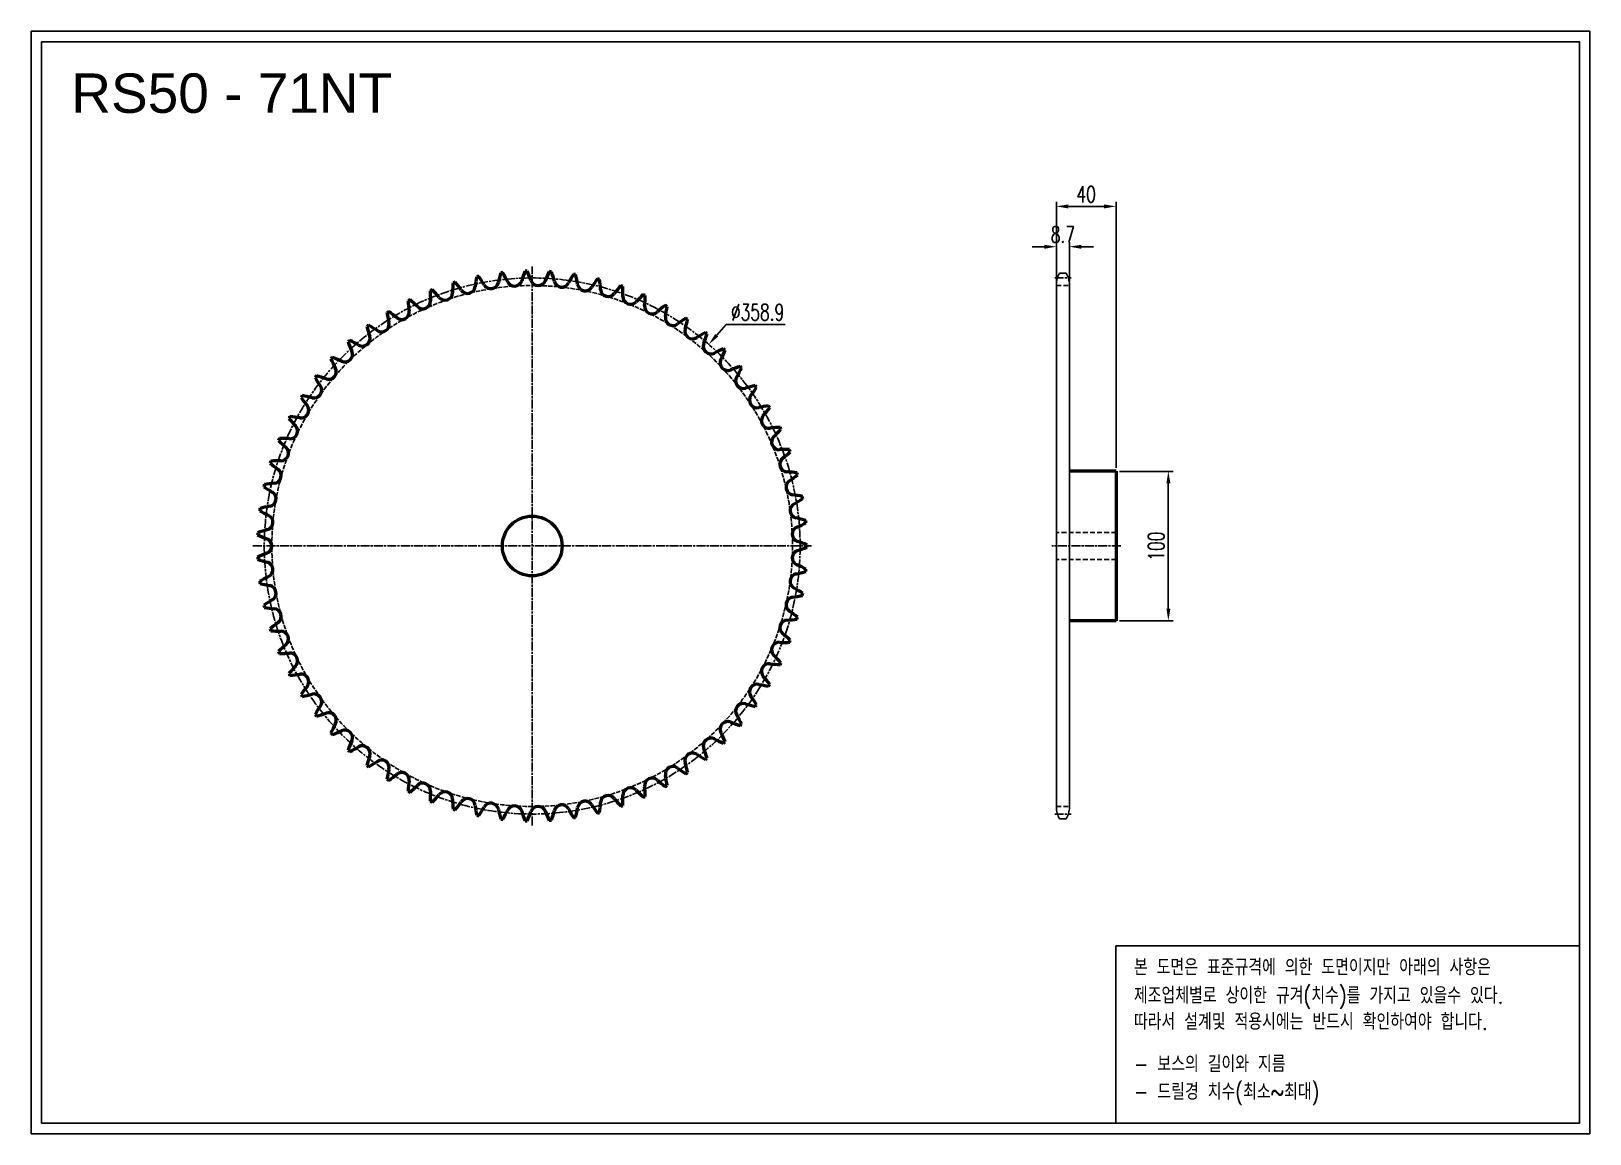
# Model space of a CAD drawing. Header units: millimetres. Extents: x 1445 to 2489, y 3768 to 4507.
import ezdxf

# ---------------------------------------------------------------- set-up
doc = ezdxf.new("R2010")
doc.units = ezdxf.units.MM
for name, pattern in [('AM_ISO02W050', [7.5, 6, -1.5]), ('AM_ISO02W050x2', [3.75, 3, -0.75]), ('AM_ISO08W050', [18, 12, -1.5, 3, -1.5]), ('AM_ISO08W050x2', [9, 6, -0.75, 1.5, -0.75]), ('HIDDEN', [9.525, 6.35, -3.175])]:
    doc.linetypes.add(name, pattern=pattern)
for name, color, linetype, lineweight in [('20', 7, 'Continuous', 50), ('21', 6, 'AM_ISO02W050', 25), ('22', 30, 'AM_ISO08W050', 25), ('23', 40, 'AM_ISO08W050', 25), ('VIS', 7, 'Continuous', 50)]:
    doc.layers.add(name, color=color, linetype=linetype, lineweight=lineweight)
doc.layers.add('HL', color=2, linetype='HIDDEN')
doc.layers.add('S-DIM', color=7, linetype='Continuous')
doc.styles.add('HAN', font='ROMANS.shx', dxfattribs={"width": 0.7, "bigfont": 'whgtxt.shx'})
doc.styles.add('HSG', font='SIMPLEX.shx', dxfattribs={"width": 0.7, "bigfont": 'HSG.shx'})
doc.styles.get("Standard").update_dxf_attribs({"font": 'arial.ttf'})
doc.dimstyles.new('APP23', dxfattribs={"dimscale": 4.5, "dimtxt": 2.4, "dimasz": 1.8, "dimexe": 0.7, "dimexo": 0.5, "dimgap": 0.6, "dimtad": 1, "dimtoh": 1, "dimdec": 1, "dimrnd": 0.01, "dimzin": 9, "dimdsep": 46, "dimtxsty": 'HSG', "dimcen": 0, "dimclrd": 1, "dimclre": 1, "dimclrt": 256, "dimazin": 2, "dimtp": 1, "dimtm": 1, "dimtfac": 0.5, "dimtdec": 1, "dimtix": 1, "dimtofl": 0, "dimtmove": 0, "dimatfit": 3, "dimfxl": 0, "dimtvp": 1, "dimtolj": 2, "dimlwd": -1, "dimlwe": -1, "dimarcsym": 0})

# ---------------------------------------------------------------- blocks, each defined once
blk = doc.blocks.new('*D1')
at = {"layer": 'Defpoints', "color": 0, "transparency": 16777216}
for p in [(1898.8, 4297), (1662.3, 4027.1)]:
    blk.add_point(p, dxfattribs=at)
at = {"layer": 'S-DIM', "color": 1, "transparency": 16777216}
for p, q in [((1910.4, 4310.4), (1904.1, 4303.1)), ((1949.9, 4310.4), (1910.4, 4310.4))]:
    blk.add_line(p, q, dxfattribs=at)
blk.add_solid([(1903.1, 4304), (1905.1, 4302.2), (1898.8, 4297)], dxfattribs=at)
at = {"layer": 'S-DIM', "transparency": 16777216, "insert": (1931.5, 4318.5), "char_height": 10.8, "attachment_point": 5, "style": 'HSG'}
blk.add_mtext('\\A2;∅358.9', dxfattribs=at)
blk = doc.blocks.new('*D2')
at = {"layer": 'Defpoints', "color": 0, "transparency": 16777216}
for p in [(2140.3, 4362.4), (2131.6, 4336.4), (2140.3, 4336.4)]:
    blk.add_point(p, dxfattribs=at)
at = {"layer": 'S-DIM', "color": 1, "transparency": 16777216}
for p, q in [((2131.6, 4338.6), (2131.6, 4365.5)), ((2140.3, 4338.6), (2140.3, 4365.5)), ((2123.5, 4362.4), (2115.4, 4362.4)), ((2148.4, 4362.4), (2156.5, 4362.4))]:
    blk.add_line(p, q, dxfattribs=at)
for points in [[(2123.5, 4363.7), (2123.5, 4361), (2131.6, 4362.4)], [(2148.4, 4363.7), (2148.4, 4361), (2140.3, 4362.4)]]:
    blk.add_solid(points, dxfattribs=at)
at = {"layer": 'S-DIM', "transparency": 16777216, "insert": (2136, 4370.5), "char_height": 10.8, "attachment_point": 5, "style": 'HSG'}
blk.add_mtext('\\A2;8.7', dxfattribs=at)
blk = doc.blocks.new('*D3')
at = {"layer": 'Defpoints', "color": 0, "transparency": 16777216}
for p in [(2171.6, 4389.4), (2131.6, 4336.4), (2171.6, 4212)]:
    blk.add_point(p, dxfattribs=at)
at = {"layer": 'S-DIM', "color": 1, "transparency": 16777216}
for p, q in [((2131.6, 4338.6), (2131.6, 4392.5)), ((2139.7, 4389.4), (2163.5, 4389.4)), ((2171.6, 4214.3), (2171.6, 4392.5))]:
    blk.add_line(p, q, dxfattribs=at)
for points in [[(2139.7, 4390.7), (2139.7, 4388), (2131.6, 4389.4)], [(2163.5, 4390.7), (2163.5, 4388), (2171.6, 4389.4)]]:
    blk.add_solid(points, dxfattribs=at)
at = {"layer": 'S-DIM', "transparency": 16777216, "insert": (2151.6, 4397.5), "char_height": 10.8, "attachment_point": 5, "style": 'HSG'}
blk.add_mtext('\\A2;40', dxfattribs=at)
blk = doc.blocks.new('*D4')
at = {"layer": 'Defpoints', "color": 0, "transparency": 16777216}
for p in [(2171.6, 4212), (2171.6, 4112), (2206.6, 4112)]:
    blk.add_point(p, dxfattribs=at)
at = {"layer": 'S-DIM', "color": 1, "transparency": 16777216}
for p, q in [((2173.9, 4212), (2209.8, 4212)), ((2206.6, 4203.9), (2206.6, 4120.1)), ((2173.9, 4112), (2209.8, 4112))]:
    blk.add_line(p, q, dxfattribs=at)
for points in [[(2205.3, 4203.9), (2208, 4203.9), (2206.6, 4212)], [(2205.3, 4120.1), (2208, 4120.1), (2206.6, 4112)]]:
    blk.add_solid(points, dxfattribs=at)
at = {"layer": 'S-DIM', "transparency": 16777216, "insert": (2198.5, 4161.9), "char_height": 10.8, "attachment_point": 5, "rotation": 90, "style": 'HSG'}
blk.add_mtext('\\A2;100', dxfattribs=at)

msp = doc.modelspace()

# ---------------------------------------------------------------- linework, layer by layer
for p, q in [((2138.22, 4344.79), (2133.77, 4344.79)), ((2131.65, 4162.03), (2131.65, 4336.85)), ((2140.35, 4162.03), (2140.35, 4336.85)), ((2131.65, 4162.03), (2131.65, 3987.21)), ((2140.35, 4162.03), (2140.35, 3987.21)), ((2138.22, 3979.28), (2133.77, 3979.28))]:
    msp.add_line(p, q)
for points in [[(1444.91, 4506.68), (2488.93, 4506.68), (2488.93, 3768.49), (1444.91, 3768.49)], [(1451.94, 4499.65), (2481.9, 4499.65), (2481.9, 3775.52), (1451.94, 3775.52)]]:
    msp.add_lwpolyline(points, close=True)
at = {"color": 6}
msp.add_lwpolyline([(2171.55, 3894.42), (2481.9, 3894.42), (2481.9, 3775.52), (2171.55, 3775.52)], close=True, dxfattribs=at)
for centre, start, end in [((2147.52, 4336.85), 150, 180), ((2124.47, 4336.85), 0, 30), ((2147.52, 3987.21), 180, 210), ((2124.47, 3987.21), 330, 0)]:
    msp.add_arc(centre, 15.87, start, end)
at = {"layer": '20'}
msp.add_circle((1780.51, 4162.03), 20, dxfattribs=at)
for centre, radius, start, end in [((1844.98, 4320.2), 89, 163.91231, 168.23944), ((1780.51, 4162.03), 184.03, 96.10903, 96.56703), ((1682.91, 4302.19), 89, 24.43662, 28.76374), ((1858.71, 4313.88), 89, 158.84189, 163.16901), ((1780.51, 4162.03), 184.03, 91.0386, 91.49661), ((1695.67, 4310.27), 89, 19.3662, 23.69332), ((1871.82, 4306.37), 89, 153.77147, 158.09859), ((1780.51, 4162.03), 184.03, 85.96818, 86.42619), ((1709.11, 4317.19), 89, 14.29577, 18.6229), ((1884.22, 4297.74), 89, 148.70105, 153.02817), ((1780.51, 4162.03), 184.03, 80.89776, 81.35576), ((1723.1, 4322.89), 89, 9.22535, 13.55247), ((1801.22, 4331.57), 89, 179.12358, 183.4507), ((1780.51, 4162.03), 184.03, 111.32029, 111.7783), ((1649.55, 4271.67), 89, 39.64789, 43.97501), ((1816.12, 4329.08), 89, 174.05316, 178.38028), ((1780.51, 4162.03), 184.03, 106.24987, 106.70788), ((1659.75, 4282.82), 89, 34.57746, 38.90459), ((1737.26, 4336.24), 5.13, 214.57746, 353.30986), ((1830.75, 4325.27), 89, 168.98274, 173.30986), ((1780.51, 4162.03), 184.03, 101.17945, 101.63745), ((1670.9, 4293.02), 89, 29.50704, 33.83416), ((1752.82, 4339.38), 5.13, 209.50704, 348.23944), ((1768.61, 4341.13), 5.13, 204.43662, 343.16901), ((1784.48, 4341.49), 5.13, 199.3662, 338.09859), ((1800.33, 4340.43), 5.13, 194.29577, 333.02817), ((1816.01, 4337.98), 5.13, 189.22535, 327.95775), ((1895.81, 4288.04), 89, 143.63062, 147.95775), ((1780.51, 4162.03), 184.03, 75.82734, 76.28534), ((1737.54, 4327.34), 89, 4.15493, 8.48205), ((1831.43, 4334.16), 5.13, 184.15493, 322.88732), ((1906.49, 4277.36), 89, 138.5602, 142.88732), ((1780.51, 4162.03), 184.03, 70.75691, 71.21492), ((1752.32, 4330.49), 89, 359.08451, 3.41163), ((1780.51, 4162.03), 184.03, 116.39072, 116.84872), ((1786.16, 4332.74), 89, 184.19401, 188.52113), ((1640.37, 4259.67), 89, 44.71831, 49.04543), ((1707.26, 4325.9), 5.13, 224.71831, 3.4507), ((1722.03, 4331.74), 5.13, 219.64789, 358.38028), ((1846.44, 4328.98), 5.13, 179.08451, 317.8169), ((1916.19, 4265.77), 89, 133.48978, 137.8169), ((1780.51, 4162.03), 184.03, 65.68649, 66.1445), ((1860.94, 4322.5), 5.13, 174.01408, 312.74648), ((1767.32, 4332.32), 89, 354.01408, 358.34121), ((1924.83, 4253.38), 89, 128.41936, 132.74648), ((1780.51, 4162.03), 184.03, 60.61607, 61.07407), ((1782.42, 4332.82), 89, 348.94366, 353.27078), ((1780.51, 4162.03), 184.03, 121.46114, 121.91914), ((1771.05, 4332.57), 89, 189.26443, 193.59155), ((1632.29, 4246.9), 89, 49.78873, 54.11585), ((1693.06, 4318.79), 5.13, 229.78873, 8.52113), ((1874.8, 4314.77), 5.13, 168.94366, 307.67606), ((1932.34, 4240.26), 89, 123.34893, 127.67606), ((1797.51, 4331.98), 89, 343.87324, 348.20036), ((1780.51, 4162.03), 184.03, 55.54565, 56.00365), ((1666.83, 4300.94), 5.13, 239.92958, 18.66197), ((1780.51, 4162.03), 184.03, 126.53156, 126.98957), ((1756.01, 4331.06), 89, 194.33485, 198.66197), ((1625.37, 4233.47), 89, 54.85915, 59.18628), ((1679.55, 4310.45), 5.13, 234.85915, 13.59155), ((1887.93, 4305.84), 5.13, 163.87324, 302.60563), ((1938.66, 4226.54), 89, 118.27851, 122.60563), ((1812.46, 4329.82), 89, 338.80282, 343.12994), ((1780.51, 4162.03), 184.03, 50.47522, 50.93323), ((1655, 4290.35), 5.13, 245, 23.73239), ((1780.51, 4162.03), 184.03, 131.60198, 132.05999), ((1741.17, 4328.24), 89, 199.40527, 203.73239), ((1619.66, 4219.48), 89, 59.92958, 64.2567), ((1900.22, 4295.78), 5.13, 158.80282, 297.53521), ((1943.74, 4212.31), 89, 113.20809, 117.53521), ((1827.16, 4326.33), 89, 333.73239, 338.05952), ((1780.51, 4162.03), 184.03, 45.4048, 45.8628), ((1644.15, 4278.76), 5.13, 250.07042, 28.80282), ((1780.51, 4162.03), 184.03, 136.67241, 137.13041), ((1726.64, 4324.11), 89, 204.4757, 208.80282), ((1615.22, 4205.04), 89, 65, 69.32712), ((1911.57, 4284.68), 5.13, 153.73239, 292.46479), ((1947.54, 4197.69), 89, 108.13767, 112.46479), ((1841.5, 4321.57), 89, 328.66197, 332.98909), ((1780.51, 4162.03), 184.03, 40.33438, 40.79238), ((1780.51, 4162.03), 184.03, 141.74283, 142.20083), ((1712.52, 4318.71), 89, 209.54612, 213.87324), ((1612.06, 4190.26), 89, 70.07042, 74.39754), ((1921.9, 4272.61), 5.13, 148.66197, 287.39437), ((1780.51, 4162.03), 184.03, 146.81325, 147.27126), ((1698.94, 4312.09), 89, 214.61654, 218.94366), ((1610.23, 4175.26), 89, 75.14085, 79.46797), ((1634.37, 4266.25), 5.13, 255.14085, 33.87324), ((1950.04, 4182.78), 89, 103.06724, 107.39437), ((1931.12, 4259.68), 5.13, 143.59155, 282.32394), ((1855.36, 4315.55), 89, 323.59155, 327.91867), ((1780.51, 4162.03), 184.03, 35.26396, 35.72196), ((1625.73, 4252.93), 5.13, 260.21127, 38.94366), ((1951.21, 4167.72), 89, 97.99682, 102.32394), ((1939.16, 4245.99), 5.13, 138.52113, 277.25352), ((1868.64, 4308.34), 89, 318.52113, 322.84825), ((1780.51, 4162.03), 184.03, 30.19353, 30.65154), ((1780.51, 4162.03), 184.03, 151.88367, 152.34168), ((1686, 4304.3), 89, 219.68696, 224.01408), ((1618.3, 4238.89), 5.13, 265.28169, 44.01408), ((1609.72, 4160.16), 89, 80.21127, 84.53839), ((1951.05, 4152.61), 89, 92.9264, 97.25352), ((1881.22, 4299.98), 89, 313.4507, 317.77783), ((1780.51, 4162.03), 184.03, 25.12311, 25.58111), ((1780.51, 4162.03), 184.03, 156.9541, 157.4121), ((1673.79, 4295.39), 89, 224.75739, 229.08451), ((1610.56, 4145.08), 89, 85.28169, 89.60881), ((1945.96, 4231.64), 5.13, 133.4507, 272.1831), ((1780.51, 4162.03), 184.03, 162.02452, 162.48252), ((1612.72, 4130.12), 89, 90.35211, 94.67923), ((1612.14, 4224.25), 5.13, 270.35211, 49.08451), ((1949.55, 4137.58), 89, 87.85598, 92.1831), ((1951.47, 4216.74), 5.13, 128.38028, 267.11268), ((1893.02, 4290.54), 89, 308.38028, 312.7074), ((1780.51, 4162.03), 184.03, 20.05269, 20.51069), ((1662.43, 4285.43), 89, 229.82781, 234.15493), ((1607.3, 4209.13), 5.13, 275.42254, 54.15493), ((1946.72, 4122.73), 89, 82.78555, 87.11268), ((1903.94, 4280.09), 89, 303.30986, 307.63698), ((1780.51, 4162.03), 184.03, 14.98227, 15.44027), ((1780.51, 4162.03), 184.03, 167.09494, 167.55295), ((1651.98, 4274.51), 89, 234.89823, 239.22535), ((1616.2, 4115.42), 89, 95.42254, 99.74966), ((1603.82, 4193.64), 5.13, 280.49296, 59.22535), ((1955.63, 4201.42), 5.13, 123.30986, 262.04225), ((1780.51, 4162.03), 184.03, 172.16536, 172.62337), ((1620.96, 4101.08), 89, 100.49296, 104.82008), ((1958.43, 4185.79), 5.13, 118.23944, 256.97183), ((1942.6, 4108.2), 89, 77.71513, 82.04225), ((1913.89, 4268.72), 89, 298.23944, 302.56656), ((1780.51, 4162.03), 184.03, 9.91184, 10.36985), ((1642.54, 4262.71), 89, 239.96865, 244.29577), ((1601.72, 4177.9), 5.13, 285.56338, 64.29577), ((1937.21, 4094.08), 89, 72.64471, 76.97183), ((1922.8, 4256.51), 89, 293.16901, 297.49614), ((1780.51, 4162.03), 184.03, 4.84142, 5.29942), ((1780.51, 4162.03), 184.03, 177.23579, 177.69379), ((1634.18, 4250.13), 89, 245.03908, 249.3662), ((1626.97, 4087.22), 89, 105.56338, 109.8905), ((1601.01, 4162.03), 5.13, 290.6338, 69.3662), ((1959.83, 4169.97), 5.13, 113.16901, 251.90141), ((1634.18, 4073.94), 89, 110.6338, 114.96092), ((1959.83, 4154.09), 5.13, 108.09859, 246.83099), ((1930.59, 4080.5), 89, 67.57429, 71.90141), ((1930.59, 4243.57), 89, 288.09859, 292.42571), ((1780.51, 4162.03), 184.03, 359.771, 0.229), ((1780.51, 4162.03), 184.03, 182.30621, 182.76421), ((1626.97, 4236.85), 89, 250.1095, 254.43662), ((1601.72, 4146.17), 5.13, 295.70423, 74.43662), ((1937.21, 4229.99), 89, 283.02817, 287.35529), ((1922.8, 4067.55), 89, 62.50386, 66.83099), ((1780.51, 4162.03), 184.03, 354.70058, 355.15858), ((1642.54, 4061.35), 89, 115.70423, 120.03135), ((1780.51, 4162.03), 184.03, 187.37663, 187.83464), ((1620.96, 4222.99), 89, 255.17992, 259.50704), ((1603.82, 4130.43), 5.13, 300.77465, 79.50704), ((1958.43, 4138.28), 5.13, 103.02817, 241.76056), ((1651.98, 4049.55), 89, 120.77465, 125.10177), ((1955.63, 4122.64), 5.13, 97.95775, 236.69014), ((1942.6, 4215.87), 89, 277.95775, 282.28487), ((1913.89, 4055.35), 89, 57.43344, 61.76056), ((1780.51, 4162.03), 184.03, 349.63015, 350.08816), ((1780.51, 4162.03), 184.03, 192.44705, 192.90506), ((1616.2, 4208.65), 89, 260.25034, 264.57746), ((1607.3, 4114.94), 5.13, 305.84507, 84.57746), ((1903.94, 4043.98), 89, 52.36302, 56.69014), ((1780.51, 4162.03), 184.03, 344.55973, 345.01773), ((1662.43, 4038.63), 89, 125.84507, 130.17219), ((1780.51, 4162.03), 184.03, 197.51748, 197.97548), ((1612.72, 4193.94), 89, 265.32077, 269.64789), ((1612.14, 4099.81), 5.13, 310.91549, 89.64789), ((1951.47, 4107.32), 5.13, 92.88732, 231.61972), ((1893.02, 4033.53), 89, 47.2926, 51.61972), ((1946.72, 4201.33), 89, 272.88732, 277.21445), ((1673.79, 4028.68), 89, 130.91549, 135.24261), ((1945.96, 4092.43), 5.13, 87.8169, 226.5493), ((1949.55, 4186.49), 89, 267.8169, 272.14402), ((1780.51, 4162.03), 184.03, 339.48931, 339.94731), ((1780.51, 4162.03), 184.03, 202.5879, 203.0459), ((1610.56, 4178.99), 89, 270.39119, 274.71831), ((1618.3, 4085.18), 5.13, 315.98592, 94.71831), ((1939.16, 4078.08), 5.13, 82.74648, 221.47887), ((1951.05, 4171.46), 89, 262.74648, 267.0736), ((1881.22, 4024.09), 89, 42.22217, 46.5493), ((1780.51, 4162.03), 184.03, 334.41889, 334.87689), ((1686, 4019.77), 89, 135.98592, 140.31304), ((1780.51, 4162.03), 184.03, 207.65832, 208.11633), ((1609.72, 4163.9), 89, 275.46161, 279.78873), ((1625.73, 4071.14), 5.13, 321.05634, 99.78873), ((1868.64, 4015.73), 89, 37.15175, 41.47887), ((1698.94, 4011.97), 89, 141.05634, 145.38346), ((1780.51, 4162.03), 184.03, 212.72874, 213.18675), ((1610.23, 4148.8), 89, 280.53203, 284.85915), ((1634.37, 4057.82), 5.13, 326.12676, 104.85915), ((1931.12, 4064.38), 5.13, 77.67606, 216.40845), ((1855.36, 4008.51), 89, 32.08133, 36.40845), ((1951.21, 4156.35), 89, 257.67606, 262.00318), ((1780.51, 4162.03), 184.03, 329.34846, 329.80647), ((1712.52, 4005.35), 89, 146.12676, 150.45388), ((1921.9, 4051.45), 5.13, 72.60563, 211.33803), ((1950.04, 4141.28), 89, 252.60563, 256.93276), ((1780.51, 4162.03), 184.03, 324.27804, 324.73604), ((1780.51, 4162.03), 184.03, 217.79917, 218.25717), ((1612.06, 4133.8), 89, 285.60246, 289.92958), ((1644.15, 4045.31), 5.13, 331.19718, 109.92958), ((1726.64, 3999.96), 89, 151.19718, 155.5243), ((1911.57, 4039.39), 5.13, 67.53521, 206.26761), ((1947.54, 4126.38), 89, 247.53521, 251.86233), ((1841.5, 4002.5), 89, 27.01091, 31.33803), ((1780.51, 4162.03), 184.03, 319.20762, 319.66562), ((1780.51, 4162.03), 184.03, 222.86959, 223.32759), ((1615.22, 4119.03), 89, 290.67288, 295), ((1655, 4033.71), 5.13, 336.26761, 115), ((1741.17, 3995.83), 89, 156.26761, 160.59473), ((1900.22, 4028.29), 5.13, 62.46479, 201.19718), ((1943.74, 4111.76), 89, 242.46479, 246.79191), ((1827.16, 3997.73), 89, 21.94048, 26.26761), ((1780.51, 4162.03), 184.03, 314.1372, 314.5952), ((1780.51, 4162.03), 184.03, 227.94001, 228.39802), ((1619.66, 4104.59), 89, 295.7433, 300.07042), ((1666.83, 4023.12), 5.13, 341.33803, 120.07042), ((1756.01, 3993), 89, 161.33803, 165.66515), ((1887.93, 4018.23), 5.13, 57.39437, 196.12676), ((1938.66, 4097.53), 89, 237.39437, 241.72149), ((1812.46, 3994.25), 89, 16.87006, 21.19718), ((1780.51, 4162.03), 184.03, 309.06677, 309.52478), ((1780.51, 4162.03), 184.03, 233.01043, 233.46844), ((1625.37, 4090.6), 89, 300.81372, 305.14085), ((1679.55, 4013.62), 5.13, 346.40845, 125.14085), ((1771.05, 3991.5), 89, 166.40845, 170.73557), ((1632.29, 4077.16), 89, 305.88415, 310.21127), ((1693.06, 4005.28), 5.13, 351.47887, 130.21127), ((1874.8, 4009.3), 5.13, 52.32394, 191.05634), ((1932.34, 4083.8), 89, 232.32394, 236.65107), ((1797.51, 3992.08), 89, 11.79964, 16.12676), ((1780.51, 4162.03), 184.03, 303.99635, 304.45435), ((1780.51, 4162.03), 184.03, 238.08086, 238.53886), ((1786.16, 3991.33), 89, 171.47887, 175.80599), ((1640.37, 4064.4), 89, 310.95457, 315.28169), ((1707.26, 3998.16), 5.13, 356.5493, 135.28169), ((1846.44, 3995.08), 5.13, 42.1831, 180.91549), ((1860.94, 4001.56), 5.13, 47.25352, 185.98592), ((1767.32, 3991.75), 89, 1.65879, 5.98592), ((1924.83, 4070.69), 89, 227.25352, 231.58064), ((1780.51, 4162.03), 184.03, 298.92593, 299.38393), ((1782.42, 3991.25), 89, 6.72922, 11.05634), ((1780.51, 4162.03), 184.03, 243.15128, 243.60928), ((1801.22, 3992.5), 89, 176.5493, 180.87642), ((1780.51, 4162.03), 184.03, 248.2217, 248.67971), ((1649.55, 4052.39), 89, 316.02499, 320.35211), ((1722.03, 3992.33), 5.13, 1.61972, 140.35211), ((1816.12, 3994.99), 89, 181.61972, 185.94684), ((1659.75, 4041.25), 89, 321.09541, 325.42254), ((1737.26, 3987.83), 5.13, 6.69014, 145.42254), ((1830.75, 3998.79), 89, 186.69014, 191.01726), ((1752.82, 3984.68), 5.13, 11.76056, 150.49296), ((1800.33, 3983.63), 5.13, 26.97183, 165.70423), ((1816.01, 3986.08), 5.13, 32.04225, 170.77465), ((1895.81, 4036.02), 89, 212.04225, 216.36938), ((1737.54, 3996.73), 89, 351.51795, 355.84507), ((1831.43, 3989.91), 5.13, 37.11268, 175.84507), ((1906.49, 4046.71), 89, 217.11268, 221.4398), ((1780.51, 4162.03), 184.03, 288.78508, 289.24309), ((1752.32, 3993.58), 89, 356.58837, 0.91549), ((1916.19, 4058.29), 89, 222.1831, 226.51022), ((1780.51, 4162.03), 184.03, 293.8555, 294.31351), ((1780.51, 4162.03), 184.03, 253.29212, 253.75013), ((1780.51, 4162.03), 184.03, 258.36255, 258.82055), ((1670.9, 4031.05), 89, 326.16584, 330.49296), ((1844.98, 4003.87), 89, 191.76056, 196.08769), ((1780.51, 4162.03), 184.03, 263.43297, 263.89097), ((1682.91, 4021.87), 89, 331.23626, 335.56338), ((1768.61, 3982.93), 5.13, 16.83099, 155.56338), ((1858.71, 4010.19), 89, 196.83099, 201.15811), ((1780.51, 4162.03), 184.03, 268.50339, 268.9614), ((1695.67, 4013.79), 89, 336.30668, 340.6338), ((1784.48, 3982.58), 5.13, 21.90141, 160.6338), ((1871.82, 4017.69), 89, 201.90141, 206.22853), ((1780.51, 4162.03), 184.03, 273.57381, 274.03182), ((1709.11, 4006.88), 89, 341.3771, 345.70423), ((1884.22, 4026.33), 89, 206.97183, 211.29895), ((1780.51, 4162.03), 184.03, 278.64424, 279.10224), ((1723.1, 4001.17), 89, 346.44753, 350.77465), ((1780.51, 4162.03), 184.03, 283.71466, 284.17266)]:
    msp.add_arc(centre, radius, start, end, dxfattribs=at)
at = {"layer": '21', "linetype": 'AM_ISO02W050x2'}
msp.add_circle((1780.51, 4162.03), 174.37, dxfattribs=at)
at = {"layer": '22', "linetype": 'AM_ISO08W050x2'}
for p, q in [((2130.47, 4341.48), (2141.53, 4341.48)), ((2174.68, 4162.03), (2128.62, 4162.03)), ((2130.47, 3982.59), (2141.53, 3982.59))]:
    msp.add_line(p, q, dxfattribs=at)
msp.add_circle((1780.51, 4162.03), 179.45, dxfattribs=at)
at = {"layer": '23', "linetype": 'AM_ISO08W050x2'}
for p, q in [((1780.51, 3975), (1780.51, 4349.07)), ((1593.48, 4162.03), (1967.54, 4162.03))]:
    msp.add_line(p, q, dxfattribs=at)
at = {"layer": 'HL', "ltscale": 0.5}
for p, q in [((2131.65, 4336.39), (2140.35, 4336.39)), ((2171.65, 4171.03), (2131.65, 4171.03)), ((2171.65, 4153.03), (2131.65, 4153.03)), ((2131.65, 3987.67), (2140.35, 3987.67))]:
    msp.add_line(p, q, dxfattribs=at)
at = {"layer": 'VIS'}
for p, q in [((2171.65, 4212.03), (2140.35, 4212.03)), ((2171.65, 4212.03), (2171.65, 4112.03)), ((2171.65, 4112.03), (2140.35, 4112.03))]:
    msp.add_line(p, q, dxfattribs=at)

# ---------------------------------------------------------------- texts
msp.add_text('RS50 - 71NT', height=26.364).set_placement((1471.8, 4452.02))
at = {"color": 6, "style": 'HAN', "width": 0.8}
for s, p in [('본 도면은 표준규격에 의한 도면이지만 아래의 사항은', (2183.55, 3874.6)), ('제조업체별로 상이한 규겨(치수)를 가지고 있을수 있다.', (2183.55, 3855.69)), ('따라서 설계및 적용시에는 반드시 확인하여야 합니다.', (2183.55, 3838.12)), ('- 보스의 길이와 지름', (2183.55, 3809.83)), ('- 드릴경 치수(최소~최대)', (2183.55, 3791.24))]:
    msp.add_text(s, height=10.912, dxfattribs=at).set_placement(p)

# ---------------------------------------------------------------- dimensions: what is measured, and where the dimension line sits
at = {"layer": 'S-DIM'}
dim = msp.add_linear_dim(base=(2171.65, 4389.39), p1=(2131.65, 4336.39), p2=(2171.65, 4212.03), dimstyle='APP23', dxfattribs=at)
dim.commit()
dim.dimension.update_dxf_attribs({"geometry": '*D3', "text_midpoint": (2151.65, 4397.49)})
dim = msp.add_linear_dim(base=(2140.35, 4362.39), p1=(2131.65, 4336.39), p2=(2140.35, 4336.39), dimstyle='APP23', dxfattribs=at)
dim.commit()
dim.dimension.update_dxf_attribs({"geometry": '*D2', "text_midpoint": (2136, 4362.39), "dimtype": 128})
at = {"layer": 'S-DIM', "color": 3}
dim = msp.add_diameter_dim_2p(p1=(1662.27, 4027.05), p2=(1898.75, 4297.01), dimstyle='APP23', dxfattribs=at)
dim.commit()
dim.dimension.update_dxf_attribs({"geometry": '*D1', "text_midpoint": (1931.5, 4310.36), "dimtype": 131})
at = {"layer": 'S-DIM'}
dim = msp.add_linear_dim(base=(2206.6, 4112.03), p1=(2171.65, 4212.03), p2=(2171.65, 4112.03), angle=90, dimstyle='APP23', dxfattribs=at)
dim.commit()
dim.dimension.update_dxf_attribs({"geometry": '*D4', "text_midpoint": (2206.6, 4161.85), "dimtype": 128})

doc.saveas('drawing.dxf')
